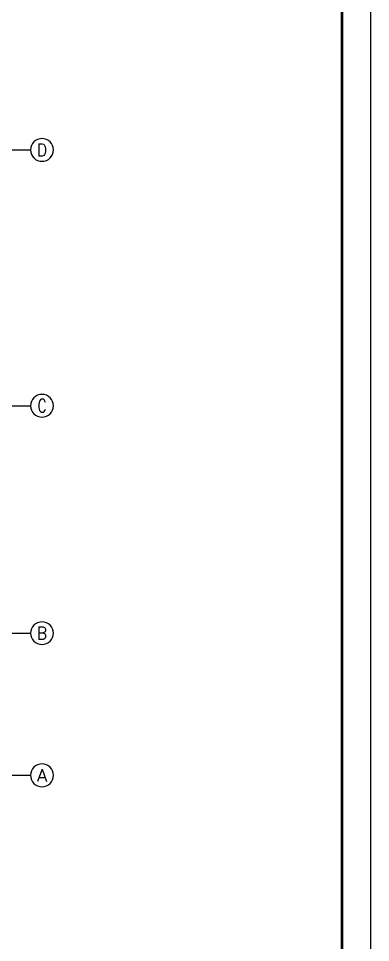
# Model space of a CAD drawing. Extents: x -14715 to 4269, y -24538 to -12228.
# Drawn here: x -12841 to -12717.3, y -24326.2 to -24001.2 of the extents above; entities that cross this region are included whole.
import ezdxf
from ezdxf.enums import TextEntityAlignment as Align

# ---------------------------------------------------------------- set-up
doc = ezdxf.new("R2010")
doc.units = 0
doc.header["$LTSCALE"] = 2000
doc.header["$MEASUREMENT"] = 0
doc.layers.get('0').update_dxf_attribs({"linetype": 'CONTINUOUS'})
doc.layers.add('AXIS', color=75, linetype='CONTINUOUS')
doc.layers.add('AXIS_TEXT', color=7, linetype='CONTINUOUS')
doc.styles.add('_TCH_AXIS', font='COMPLEX', dxfattribs={"bigfont": 'GBCBIG'})
doc.styles.add('COMPLEX', font='COMPLEX')

# ---------------------------------------------------------------- blocks, each defined once
blk = doc.blocks.new('_AXISO')
blk.add_circle((0, 0), 0.5)
at = {"layer": 'AXIS_TEXT', "style": 'COMPLEX', "width": 1.041667}
blk.add_attdef('A', text='', height=0.56, dxfattribs=at).set_placement((-0.25, -0.28), (0.25, -0.28), align=Align.FIT)

msp = doc.modelspace()

# ---------------------------------------------------------------- linework, layer by layer
at = {"color": 0}
msp.add_line((-12717.322, -23943.563), (-12717.322, -24537.563), dxfattribs=at)
at = {"color": 0, "const_width": 1}
msp.add_lwpolyline([(-12727.322, -24527.563), (-13533.322, -24527.563), (-13533.322, -23953.563), (-12727.322, -23953.563)], close=True, dxfattribs=at)
at = {"layer": 'AXIS', "color": 0}
for p, q in [((-12868.698, -24047.398), (-12836.698, -24047.398)), ((-12868.698, -24137.398), (-12836.698, -24137.398)), ((-12868.698, -24217.398), (-12836.698, -24217.398)), ((-12868.698, -24267.398), (-12836.698, -24267.398))]:
    msp.add_line(p, q, dxfattribs=at)

# ---------------------------------------------------------------- block references
ref = msp.add_blockref('_AXISO', (-12832.698, -24047.398), dxfattribs=dict(at, xscale=-8, yscale=8, zscale=8))
ref.add_attrib('A', 'D', dxfattribs={"layer": 'AXIS_TEXT', "color": 0, "height": 4.353, "style": '_TCH_AXIS'}).set_placement((-12834.46, -24049.574), (-12830.936, -24049.574), align=Align.FIT)
ref = msp.add_blockref('_AXISO', (-12832.698, -24137.398), dxfattribs=dict(at, xscale=-8, yscale=8, zscale=8))
ref.add_attrib('A', 'C', dxfattribs={"layer": 'AXIS_TEXT', "color": 0, "height": 4.557, "style": '_TCH_AXIS'}).set_placement((-12834.326, -24139.676), (-12831.071, -24139.676), align=Align.FIT)
ref = msp.add_blockref('_AXISO', (-12832.698, -24217.398), dxfattribs=dict(at, xscale=-8, yscale=8, zscale=8))
ref.add_attrib('A', 'B', dxfattribs={"layer": 'AXIS_TEXT', "color": 0, "height": 4.353, "style": '_TCH_AXIS'}).set_placement((-12834.46, -24219.574), (-12830.936, -24219.574), align=Align.FIT)
ref = msp.add_blockref('_AXISO', (-12832.698, -24267.398), dxfattribs=dict(at, xscale=-8, yscale=8, zscale=8))
ref.add_attrib('A', 'A', dxfattribs={"layer": 'AXIS_TEXT', "color": 0, "height": 4.252, "style": '_TCH_AXIS'}).set_placement((-12834.52, -24269.524), (-12830.876, -24269.524), align=Align.FIT)

doc.saveas('drawing.dxf')
